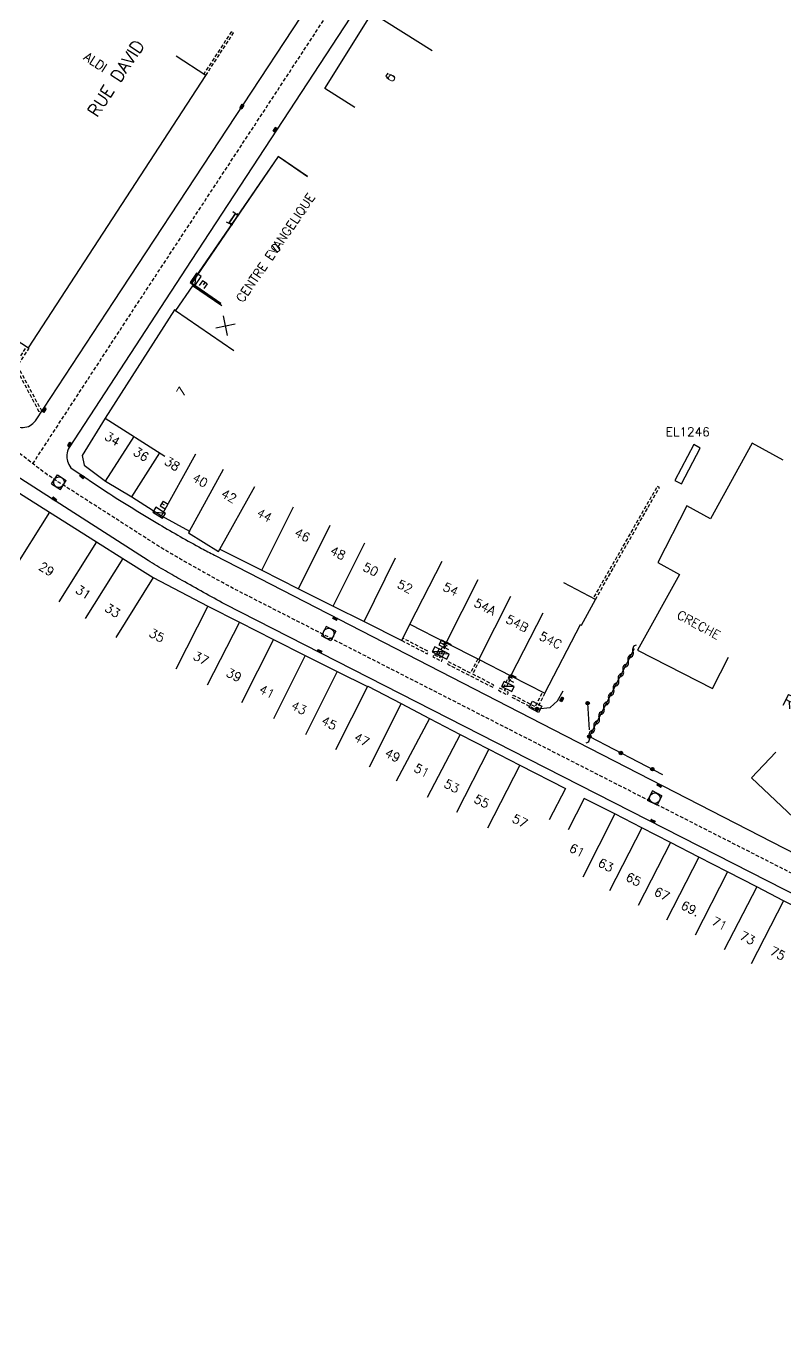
# Model space of a CAD drawing. Header units: millimetres. Extents: x 116000 to 117000, y 126000 to 127000.
# Drawn here: x 116170.4 to 116277.5, y 126219.9 to 126404.2 of the extents above; entities that cross this region are included whole.
import ezdxf
from ezdxf.enums import TextEntityAlignment as Align

# ---------------------------------------------------------------- set-up
doc = ezdxf.new("R2010")
doc.units = ezdxf.units.MM
doc.linetypes.add('DASHED', pattern=[0.75, 0.5, -0.25])
doc.layers.get('0').update_dxf_attribs({"linetype": 'CONTINUOUS'})
for name, color, linetype in [('W0001', 6, 'DASHED'), ('W0008', 7, 'CONTINUOUS'), ('W0100', 7, 'CONTINUOUS'), ('W0105', 7, 'CONTINUOUS'), ('W0112', 1, 'DASHED'), ('W0310', 3, 'CONTINUOUS'), ('W0322', 7, 'CONTINUOUS'), ('W0400', 7, 'CONTINUOUS'), ('W0420', 7, 'CONTINUOUS'), ('W0430', 7, 'CONTINUOUS'), ('W0984', 7, 'CONTINUOUS'), ('W0989', 7, 'CONTINUOUS'), ('W0991', 7, 'CONTINUOUS'), ('W1102', 7, 'CONTINUOUS'), ('W1471', 7, 'CONTINUOUS')]:
    doc.layers.add(name, color=color, linetype=linetype)
doc.styles.get("Standard").update_dxf_attribs({"font": 'romans.shx', "width": 0.85})

# ---------------------------------------------------------------- blocks, each defined once
blk = doc.blocks.new('T400')
for p, q in [((-0.15, 0.3), (0.15, 0.3)), ((-0.15, -0.25), (-0.15, 0.3)), ((-0.15, 0.15), (0.15, 0.15)), ((-0.15, 0), (0.15, 0)), ((0.15, 0.3), (0.15, -0.25)), ((-0.15, -0.15), (0.15, -0.15)), ((-0.15, -0.25), (-0.15, -0.3)), ((-0.15, -0.3), (0.15, -0.3)), ((0.15, -0.3), (0.15, -0.25))]:
    blk.add_line(p, q)
blk = doc.blocks.new('t105o')
for p, q in [((-0.5, 0), (0.5, 0)), ((0.5, 0), (0.2, 0.1)), ((0.5, 0), (0.2, -0.1))]:
    blk.add_line(p, q)
blk = doc.blocks.new('t991o')
at = {"color": 0, "linetype": 'Continuous'}
for p, q in [((-1, 1), (1, -1)), ((-1, -1), (1, 1))]:
    blk.add_line(p, q, dxfattribs=at)
blk = doc.blocks.new('t310o')
at = {"color": 0, "linetype": 'Continuous'}
for centre, start, end in [((-0.5, 0.38), 216.8699, 323.1304), ((0.5, -0.37), 36.8699, 143.1303)]:
    blk.add_arc(centre, 0.625, start, end, dxfattribs=at)
blk = doc.blocks.new('T430')
at = {"flags": 128}
for points in [[(-0.4, 2.1), (0.4, 2.1)], [(-0.4, 2.1), (-0.4, 1.3)], [(0.8, 0.8), (-0.8, 0.8)], [(-0.8, 0.8), (-0.8, 0)], [(0.8, 0.8), (-0.8, 0)], [(-0.8, 0), (0.8, 0)], [(-0.4, 1.7), (0, 1.7)], [(-0.4, 1.3), (0.4, 1.3)], [(0.8, 0), (0.8, 0.8)]]:
    blk.add_lwpolyline(points, dxfattribs=at)
blk = doc.blocks.new('T420')
for p, q in [((0.75, 0.75), (-0.75, 0.75)), ((-0.75, 0.75), (-0.75, -0.75)), ((0.75, 0.75), (0.75, -0.75)), ((0.75, -0.75), (-0.75, -0.75))]:
    blk.add_line(p, q)
blk.add_ellipse((0, 0), major_axis=(-0.53, 0.53), ratio=1, start_param=3.926991, end_param=10.210176)
blk = doc.blocks.new('T1471')
at = {"color": 0, "linetype": 'Continuous', "flags": 128}
blk.add_lwpolyline([(-0.75, -0.5), (-0.75, 0.5), (0.75, 0.5), (0.75, -0.5), (-0.75, -0.5)], dxfattribs=at)
blk = doc.blocks.new('t322o')
at = {"color": 0, "linetype": 'Continuous'}
for radius in [0.25, 0.15]:
    blk.add_circle((0, 0), radius, dxfattribs=at)

msp = doc.modelspace()

# ---------------------------------------------------------------- linework, layer by layer
at = {"layer": 'W0001', "flags": 128}
msp.add_lwpolyline([(116171.38, 126342.55), (116185.27, 126363.8), (116215.28, 126409.44)], dxfattribs=at)
msp.add_lwpolyline([(116391.02, 126229.76), (116378.64, 126234.86, 0.000581), (116372.19, 126237.73, 0.000729), (116364.07, 126241.31, -0.017798), (116359.06, 126243.72), (116307.52, 126270), (116242.44, 126303.12), (116199.66, 126324.96, -0.004496), (116193.67, 126328.27, -0.001756), (116191.35, 126329.6, -0.00837), (116188.99, 126331.01), (116173.44, 126340.97), (116165.06, 126347.42), (116129.38, 126374.93)], format="xyb", dxfattribs=at)
at = {"layer": 'W0008', "flags": 128}
for points in [[(116172.96, 126350.38), (116182.8, 126365.43), (116212.61, 126410.77)], [(116199.46, 126376.29), (116199.11, 126376.53), (116199.98, 126377.85), (116200.36, 126377.59)]]:
    msp.add_lwpolyline(points, dxfattribs=at)
for points in [[(116217.89, 126408.15), (116193.74, 126371.21), (116176.49, 126344.82, 0.111552), (116176.19, 126343.79, 0.091818), (116176.29, 126342.92, 0.079124), (116176.75, 126341.98), (116181.77, 126338.6, 0.010382), (116189.24, 126333.99, 0.008083), (116195.18, 126330.61, 0.008856), (116197.01, 126329.66), (116244.78, 126305.07), (116349.45, 126251.35), (116349.45, 126251.35, 0.230778), (116353.19, 126250.9, 0.156931), (116355.38, 126252.52, 0.121396), (116356.85, 126256.17), (116365.22, 126308.75)], [(116131.28, 126377), (116169.01, 126347.9, 0.129703), (116170.01, 126347.66, 0.12771), (116171, 126347.93, 0.108696), (116171.74, 126348.61), (116172.96, 126350.38)], [(116390.07, 126227.45), (116377.66, 126232.55, 0.000584), (116371.17, 126235.44, 0.000729), (116363.06, 126239.01, -0.017745), (116357.9, 126241.5), (116306.38, 126267.77), (116241.3, 126300.88), (116198.49, 126322.74, -0.004517), (116192.44, 126326.09, -0.001756), (116190.1, 126327.43, -0.008422), (116187.65, 126328.89), (116167.18, 126342, 0.157913), (116163.83, 126343.11, 0.112635), (116161.34, 126342.57, 0.23769), (116156.97, 126337.04), (116154.38, 126326.16, -0.005923), (116152.2, 126317.44, -0.003459), (116150.83, 126312.37, -0.020277), (116146.79, 126299.83), (116115.57, 126219.85)]]:
    msp.add_lwpolyline(points, format="xyb", dxfattribs=at)
at = {"layer": 'W0100', "flags": 128}
for points in [[(116216.82, 126392.79), (116212.58, 126395.45), (116219.25, 126406.12), (116219.1, 126406.21), (116219.75, 126407.22)], [(116158.94, 126372.53), (116156.21, 126368.34), (116170.77, 126358.87), (116195.79, 126397.3), (116191.6, 126400.03)], [(116210.15, 126383.06), (116206.02, 126385.88), (116193.77, 126367.95), (116197.9, 126365.13)], [(116197.9, 126365.16), (116193.77, 126367.99), (116206.03, 126385.86), (116210.15, 126383.03)], [(116199.09, 126376.45), (116200.01, 126377.84)], [(116198.03, 126364.81), (116193.9, 126367.64), (116191.51, 126364.15), (116191.37, 126364.24), (116181.6, 126348.99), (116178.36, 126343.71), (116178.63, 126342.33), (116181.65, 126340.09), (116185.34, 126337.87), (116189.53, 126335.22), (116193.47, 126333.04), (116193.34, 126332.82), (116197.6, 126330.16), (116197.79, 126330.49), (116203.69, 126327.52), (116208.86, 126324.92), (116213.76, 126322.46), (116218.12, 126320.3), (116223.43, 126317.63), (116224.6, 126319.92), (116229.69, 126317.31), (116234.27, 126314.97), (116238.83, 126312.63), (116243.61, 126310.19), (116248.66, 126319.86), (116248.81, 126319.78), (116250.76, 126323.41), (116246.32, 126325.73)], [(116277.26, 126343.03), (116272.89, 126345.45), (116266.98, 126334.78), (116263.65, 126336.62), (116259.57, 126328.62), (116262.63, 126326.92), (116256.72, 126316.25), (116267.27, 126310.84), (116269.55, 126315.29)], [(116164.87, 126341.32), (116173.76, 126335.71), (116180.37, 126331.52), (116184.09, 126329.18), (116188.38, 126326.5), (116196.09, 126322.48), (116200.53, 126320.22), (116205.35, 126317.76), (116209.8, 126315.52), (116214.34, 126313.25), (116218.59, 126311.11), (116218.64, 126311.19), (116223.36, 126308.73), (116227.34, 126306.64), (116231.67, 126304.35), (116235.72, 126302.29), (116240.11, 126300.06), (116246.52, 126296.76), (116244.24, 126292.32)], [(116276.22, 126301.88), (116272.8, 126298.24), (116284.61, 126287.12), (116289.4, 126284.09), (116292.07, 126288.32)], [(116282.01, 126278.55), (116277.31, 126280.93), (116273.52, 126282.88), (116269.4, 126284.98), (116265.34, 126287.08), (116261.38, 126289.12), (116257.33, 126291.21), (116253.52, 126293.16), (116249.19, 126295.36), (116246.93, 126290.9)]]:
    msp.add_lwpolyline(points, dxfattribs=at)
msp.add_lwpolyline([(116261.98, 126340.19), (116262.9, 126339.71), (116265.54, 126344.76), (116264.63, 126345.24)], close=True, dxfattribs=at)
at = {"layer": 'W0112', "flags": 128}
for points in [[(116195.79, 126397.3), (116199.7, 126403.29), (116199.41, 126403.48), (116195.5, 126397.49)], [(116170.77, 126358.87), (116170.81, 126358.84), (116169.21, 126356.38), (116172.59, 126350.05), (116172.28, 126349.88), (116168.81, 126356.4), (116170.52, 126359.03)], [(116250.76, 126323.41), (116259.79, 126339.18), (116259.49, 126339.36), (116250.45, 126323.58)], [(116223.43, 126317.63), (116227.02, 126315.76), (116227.19, 126316.07), (116223.59, 126317.95)], [(116229.51, 126317.4), (116228.48, 126315.38), (116227.98, 126315.64), (116227.82, 126315.33), (116229.05, 126314.69), (116229.21, 126315.01), (116228.79, 126315.22), (116229.83, 126317.24)], [(116234.16, 126315.02), (116233.14, 126313.02), (116230.04, 126314.6), (116229.88, 126314.28), (116236.29, 126311.03), (116236.45, 126311.34), (116233.45, 126312.86), (116234.47, 126314.86)], [(116238.66, 126312.72), (116237.64, 126310.72), (116237.24, 126310.92), (116237.07, 126310.61), (116238.32, 126309.97), (116238.48, 126310.28), (116237.95, 126310.56), (116238.97, 126312.56)], [(116243.61, 126310.19), (116242.43, 126307.81), (116239.02, 126309.6), (116239.18, 126309.91), (116242.28, 126308.29), (116243.3, 126310.35)]]:
    msp.add_lwpolyline(points, dxfattribs=at)
at = {"layer": 'W0310', "flags": 128}
msp.add_lwpolyline([(116249.91, 126304.06), (116256.28, 126316.47)], dxfattribs=at)
at = {"layer": 'W0322', "flags": 128}
for points in [[(116242.53, 126307.97), (116244.38, 126308.15), (116245.42, 126309.11), (116246.19, 126310.54)], [(116249.66, 126308.78), (116249.86, 126305.01)], [(116249.91, 126304.06), (116260.25, 126298.72)]]:
    msp.add_lwpolyline(points, dxfattribs=at)
at = {"layer": 'W1102', "flags": 128}
for points in [[(116219.25, 126406.12), (116227.73, 126400.81)], [(116191.51, 126364.15), (116199.75, 126358.49)], [(116181.6, 126348.99), (116190.02, 126343.59)], [(116181.65, 126340.09), (116185.68, 126346.38)], [(116185.34, 126337.87), (116189.3, 126344.06)], [(116189.53, 126335.22), (116194.38, 126343.96)], [(116193.47, 126333.04), (116198.31, 126341.78)], [(116197.79, 126330.49), (116202.7, 126339.35)], [(116203.69, 126327.52), (116208.18, 126336.46)], [(116173.76, 126335.71), (116168.41, 126327.26)], [(116208.86, 126324.92), (116213.35, 126333.86)], [(116180.37, 126331.52), (116175.05, 126323.05)], [(116213.76, 126322.46), (116218.25, 126331.4)], [(116184.09, 126329.18), (116178.78, 126320.71)], [(116218.12, 126320.3), (116222.56, 126329.26)], [(116224.6, 126319.92), (116229.16, 126328.82)], [(116188.38, 126326.5), (116183.08, 126318.02)], [(116229.69, 126317.31), (116234.24, 126326.22)], [(116234.32, 126314.94), (116238.83, 126323.87)], [(116196.09, 126322.48), (116191.54, 126313.57)], [(116200.53, 126320.22), (116195.99, 126311.3)], [(116238.81, 126312.64), (116243.37, 126321.54)], [(116205.35, 126317.76), (116200.81, 126308.85)], [(116209.8, 126315.52), (116205.33, 126306.57)], [(116214.34, 126313.25), (116209.87, 126304.3)], [(116218.59, 126311.11), (116214.09, 126302.18)], [(116223.36, 126308.73), (116218.85, 126299.78)], [(116227.34, 126306.64), (116222.67, 126297.79)], [(116231.67, 126304.35), (116227.02, 126295.5)], [(116235.72, 126302.29), (116231.18, 126293.38)], [(116240.11, 126300.06), (116235.54, 126291.16)], [(116253.52, 126293.16), (116248.97, 126284.26)], [(116257.33, 126291.21), (116252.77, 126282.31)], [(116261.38, 126289.12), (116256.81, 126280.23)], [(116265.34, 126287.08), (116260.77, 126278.19)], [(116269.4, 126284.98), (116264.85, 126276.08)], [(116273.52, 126282.88), (116268.94, 126273.99)], [(116277.31, 126280.93), (116272.74, 126272.04)]]:
    msp.add_lwpolyline(points, dxfattribs=at)

# ---------------------------------------------------------------- block references
at = {"layer": 'W0105'}
for p, rotation in [((116200.01, 126377.84), 326.1762237315128), ((116199.09, 126376.45), 333.6051408731586)]:
    msp.add_blockref('t105o', p, dxfattribs=dict(at, rotation=rotation))
at = {"layer": 'W0310', "rotation": 62.83221558437597}
for p in [(116256.07, 126316.07), (116254.7, 126313.4), (116255.39, 126314.73), (116254.02, 126312.06), (116253.34, 126310.73), (116251.97, 126308.06), (116252.65, 126309.39), (116251.28, 126306.72), (116249.91, 126304.06), (116250.6, 126305.39)]:
    msp.add_blockref('t310o', p, dxfattribs=at)
at = {"layer": 'W0322'}
for p, rotation in [((116249.66, 126308.78), 273.1294570038747), ((116242.53, 126307.97), 5.723070097599663), ((116249.91, 126304.06), 332.6870751693556), ((116254.35, 126301.76), 332.6870751693556), ((116258.8, 126299.47), 332.6870751693556)]:
    msp.add_blockref('t322o', p, dxfattribs=dict(at, rotation=rotation))
at = {"layer": 'W0400'}
for p, rotation in [((116200.88, 126392.92), 327.2070092430209), ((116205.57, 126389.61), 146.8686339216022), ((116172.97, 126350.12), 145.2328750160612), ((116176.59, 126345.24), 326.8368816298548), ((116178.33, 126340.74), 56.02102832162448), ((116174.41, 126337.55), 237.3624881236818), ((116214.04, 126320.72), 62.76629668100279), ((116211.82, 126316.1), 242.9567425704611), ((116246.02, 126309.31), 151.8128590656069), ((116259.79, 126297.2), 62.83294278912293), ((116258.85, 126292.13), 243.0593520303823)]:
    msp.add_blockref('T400', p, dxfattribs=dict(at, rotation=rotation))
at = {"layer": 'W0420'}
for p, rotation in [((116175.07, 126339.94), 147.3624881236818), ((116213.12, 126318.59), 332.7662966810028), ((116259.14, 126295.39), 332.8329427891229)]:
    msp.add_blockref('T420', p, dxfattribs=dict(at, rotation=rotation))
at = {"layer": 'W0430'}
for p, rotation in [((116194.02, 126368.75), 235.5624289369414), ((116189.01, 126335.3), 327.6623239664658), ((116228.43, 126315.66), 332.5845069632493), ((116229.07, 126315.37), 332.5845069632493), ((116238.24, 126310.78), 332.7189794598565)]:
    msp.add_blockref('T430', p, dxfattribs=dict(at, rotation=rotation))
at = {"layer": 'W0991', "rotation": 56.46584587095177}
msp.add_blockref('t991o', (116198.57, 126362.01), dxfattribs=at)
at = {"layer": 'W1471', "rotation": 332.2965451384626}
msp.add_blockref('T1471', (116242.3, 126308.26), dxfattribs=at)

# ---------------------------------------------------------------- texts
at = {"layer": 'W0984'}
for s, rotation, p in [('ALDI', 326.3756, (116180.23, 126399.18)), ('CENTRE EVANGELIQUE', 55.5624, (116205.67, 126372.96)), ('CRECHE', 331.7511, (116265.34, 126319.82))]:
    msp.add_text(s, height=1.25, rotation=rotation, dxfattribs=at).set_placement(p, align=Align.MIDDLE)
msp.add_text('EL1246', height=1.25, dxfattribs=at).set_placement((116263.79, 126347.04), align=Align.MIDDLE)
at = {"layer": 'W0989'}
for s, rotation, p in [('RUE DAVID', 56.6803, (116183.1, 126396.91)), ('RUE DU FORT MAHON', 332.8336, (116288.62, 126303.59))]:
    msp.add_text(s, height=1.75, rotation=rotation, dxfattribs=at).set_placement(p, align=Align.MIDDLE)
at = {"layer": 'W0991'}
for s, rotation, p in [('5', 57.9749, (116221.85, 126397.07)), ('0', 57.6092, (116221.83, 126397.02)), ('0', 55.6458, (116205.67, 126372.96)), ('7', 56.6911, (116192.37, 126352.71)), ('34', 328.5185, (116182.62, 126346.05)), ('36', 328.0879, (116186.67, 126343.86)), ('38', 327.6623, (116191.06, 126342.53)), ('40', 331.0151, (116194.98, 126340.2)), ('42', 331.9241, (116199.07, 126337.98)), ('44', 331.4365, (116204.06, 126335.29)), ('46', 333.297, (116209.42, 126332.48)), ('48', 333.3233, (116214.45, 126329.95)), ('29', 327.6499, (116173.33, 126327.69)), ('50', 333.6149, (116219.06, 126327.64)), ('31', 327.8843, (116178.51, 126324.42)), ('52', 333.3736, (116223.91, 126325.23)), ('54', 332.8636, (116230.34, 126324.85)), ('54A', 332.8884, (116235.17, 126322.37)), ('33', 328.0057, (116182.64, 126321.84)), ('54B', 332.8774, (116239.73, 126320.03)), ('35', 332.44, (116188.89, 126318.34)), ('54C', 333.4109, (116244.44, 126317.65)), ('37', 332.9471, (116195.11, 126315.12)), ('39', 333.0399, (116199.77, 126312.75)), ('41', 333.24, (116204.42, 126310.39)), ('43', 333.428, (116208.93, 126308.12)), ('45', 333.0876, (116213.21, 126305.97)), ('47', 332.9449, (116217.81, 126303.64)), ('49', 332.9449, (116222.16, 126301.42)), ('51', 332.2475, (116226.27, 126299.29)), ('53', 332.9539, (116230.5, 126297.09)), ('55', 333.0313, (116234.73, 126294.94)), ('57', 332.836, (116240.12, 126292.18)), ('61', 333.1332, (116248.18, 126288.02)), ('63', 332.8996, (116252.24, 126285.95)), ('65', 332.6726, (116256.15, 126283.94)), ('67', 332.7778, (116260.15, 126281.88)), ('69.', 332.6428, (116264.17, 126279.81)), ('71', 332.9525, (116268.26, 126277.7)), ('73', 332.8014, (116272.23, 126275.67)), ('75', 333.1338, (116276.49, 126273.5))]:
    msp.add_text(s, height=1.25, rotation=rotation, dxfattribs=at).set_placement(p, align=Align.MIDDLE)

doc.saveas('drawing.dxf')
